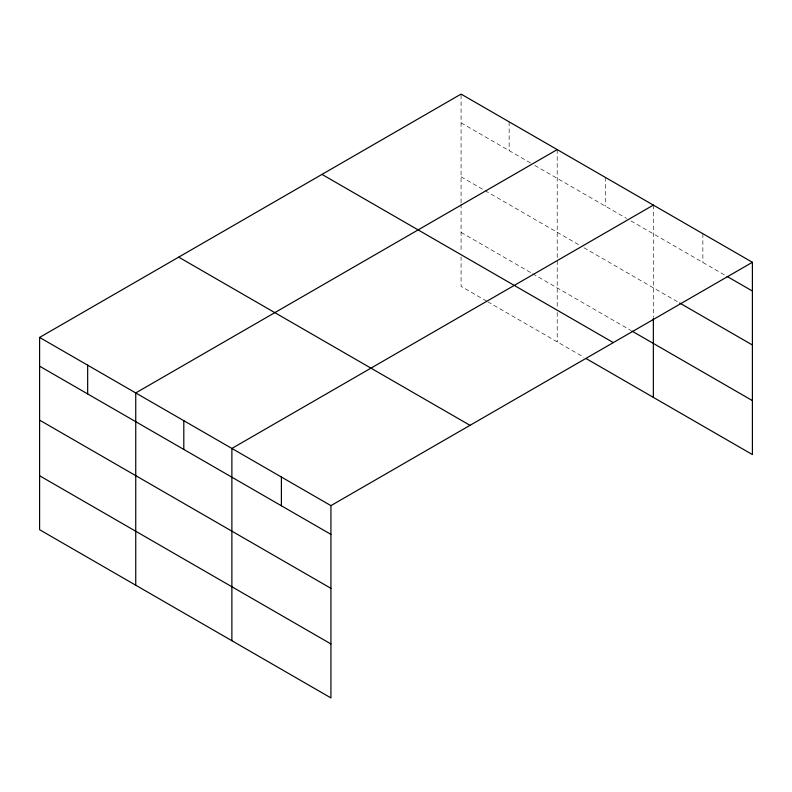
<?xml version="1.0" encoding="UTF-8"?>
<svg xmlns="http://www.w3.org/2000/svg" width="792" height="792" viewBox="0 0 792 792"><rect width="100%" height="100%" fill="white"/><g stroke="black" fill="none" stroke-linecap="round" stroke-linejoin="round"><path stroke-width="0.59" stroke-dasharray="3.96 2.97" d="M461.073 202.752L461.073 94.099M461.073 122.849L530.501 162.934M534.778 165.399L626.64 218.444M630.917 220.909L726.056 275.834M461.073 176.814L579.645 245.263M583.912 247.728L678.635 302.425M461.073 232.412L531.571 273.111M532.64 273.725L630.917 330.462M486.704 301.168L461.073 286.367L461.073 256.935M487.773 301.792L583.912 357.291M702.87 233.699L702.87 262.449M653.351 205.108L653.351 317.473M605.276 177.358L605.276 206.108M557.212 149.599L557.212 259.499M557.212 260.726L557.212 307.534M557.212 312.444L557.212 341.877M509.137 121.849L509.137 150.599M461.073 203.99L461.073 252.034"/><path stroke-width="1.19" d="M752.4 262.291L461.073 94.099L39.6 337.432L39.6 529.709L330.927 697.901L330.927 505.633L752.4 262.291L752.4 454.568L586.05 358.528M557.212 149.599L135.739 392.941L135.739 585.209M653.351 205.108L231.878 448.44L231.878 640.718M727.106 276.448L752.4 291.04M679.694 303.029L752.4 345.005M631.986 331.086L752.4 400.603M321.988 174.398L613.315 342.599M178.685 257.133L470.012 425.334M39.6 337.432L330.927 505.633M39.6 366.181L330.927 534.382M39.6 420.146L330.927 588.337M39.6 475.745L330.927 643.936M653.351 318.711L653.351 397.376M281.398 477.031L281.398 505.781M183.803 420.691L183.803 449.44M87.664 365.181L87.664 393.931"/></g></svg>
